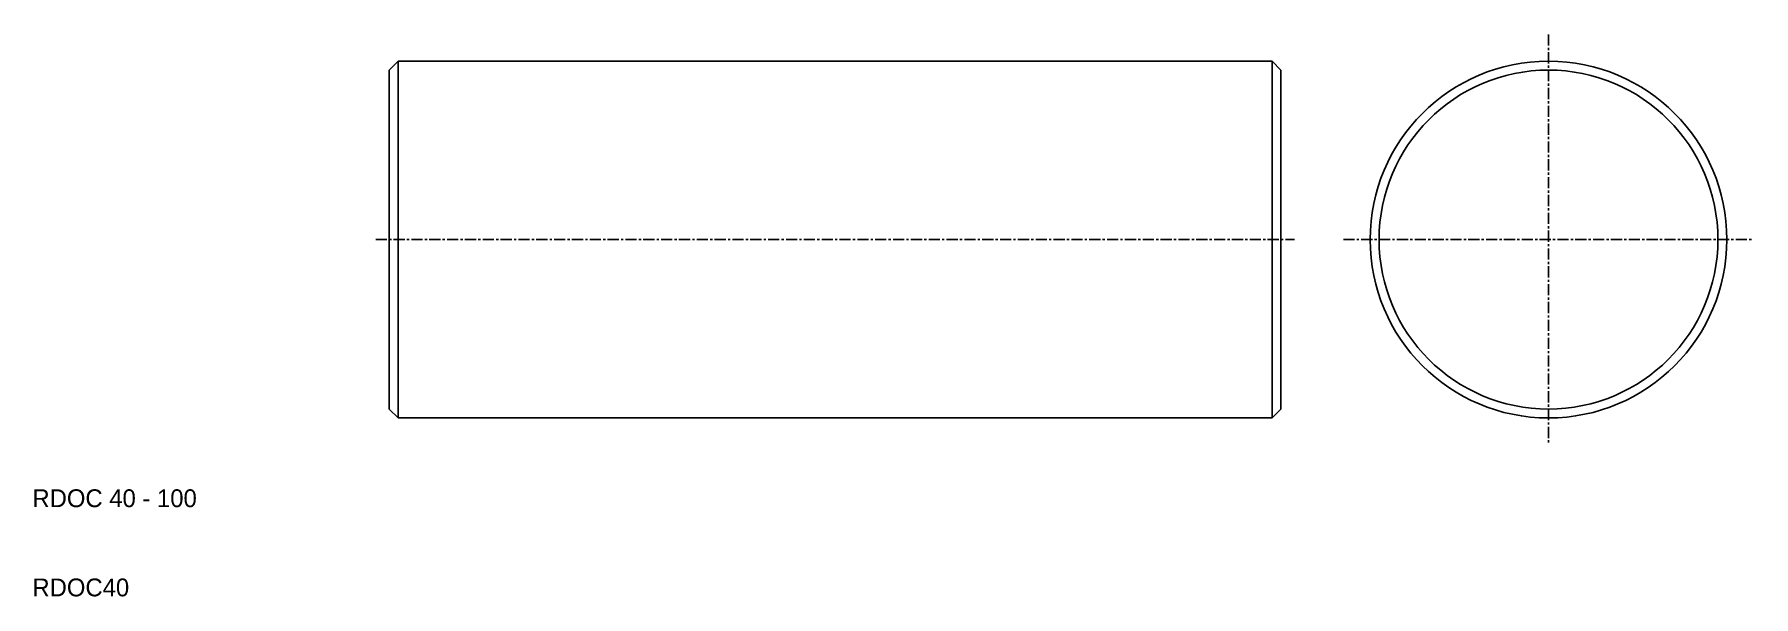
# Model space of a CAD drawing. Extents: x 10 to 203, y 10 to 73.
import ezdxf

# ---------------------------------------------------------------- set-up
doc = ezdxf.new("R2010")
doc.units = 0
doc.linetypes.add('CENTER', pattern=[2, 1.25, -0.25, 0.25, -0.25])
doc.layers.get('0').update_dxf_attribs({"linetype": 'CONTINUOUS'})
doc.layers.add('CENTER', color=1, linetype='CENTER')

msp = doc.modelspace()

# ---------------------------------------------------------------- linework, layer by layer
at = {"color": 7, "linetype": 'CONTINUOUS'}
for p, q in [((51, 70), (50, 69)), ((51, 70), (149, 70)), ((51, 70), (51, 30)), ((149, 70), (149, 30)), ((149, 70), (150, 69)), ((50, 69), (50, 31)), ((150, 31), (150, 69)), ((51, 30), (50, 31)), ((149, 30), (150, 31)), ((51, 30), (149, 30))]:
    msp.add_line(p, q, dxfattribs=at)
for radius in [20, 19]:
    msp.add_circle((180, 50), radius, dxfattribs=at)
at = {"layer": 'CENTER', "color": 1, "linetype": 'CENTER'}
for p, q in [((180, 73), (180, 27)), ((48.5, 50), (151.5, 50)), ((157, 50), (203, 50))]:
    msp.add_line(p, q, dxfattribs=at)

# ---------------------------------------------------------------- texts
at = {"color": 7, "linetype": 'CONTINUOUS'}
for s, p in [('RDOC 40 - 100', (10, 20)), ('RDOC40', (10, 10))]:
    msp.add_text(s, height=2, dxfattribs=at).set_placement(p)

doc.saveas('drawing.dxf')
